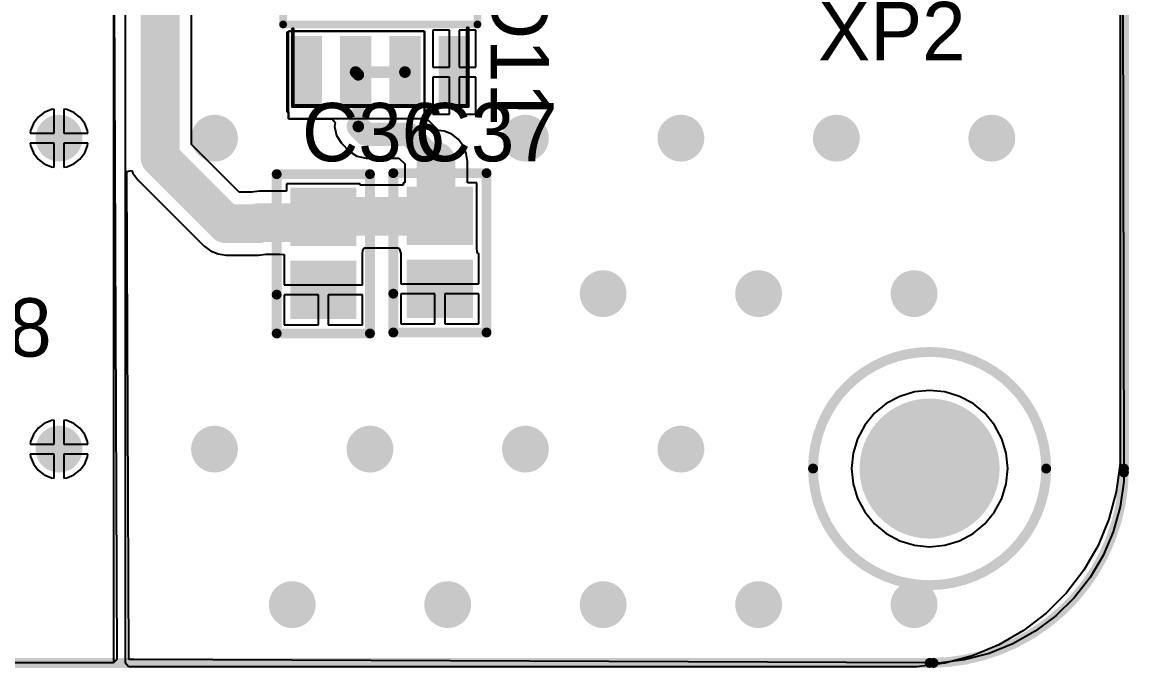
# Model space of a CAD drawing. Header units: millimetres. Extents: x -37 to 96, y -3 to 87.
# Drawn here: x 66.65 to 95.13, y -2.63 to 13.98 of the extents above; entities that cross this region are included whole.
import ezdxf

# ---------------------------------------------------------------- set-up
doc = ezdxf.new("R2010")
doc.units = ezdxf.units.MM
for name, color, linetype in [('BottomLayer', 5, 'Continuous'), ('BottomSolder', 6, 'Continuous'), ('Mechanical1', 6, 'Continuous'), ('MultiLayer', 9, 'Continuous'), ('PadHoleLayer', 156, 'Continuous'), ('TopLayer', 1, 'Continuous'), ('TopOverlay', 2, 'Continuous'), ('TopPaste', 8, 'Continuous'), ('TopSolder', 216, 'Continuous'), ('ViaHoleLayer', 16, 'Continuous')]:
    doc.layers.add(name, color=color, linetype=linetype)

# ---------------------------------------------------------------- blocks, each defined once
blk = doc.blocks.new('SOIC_N8__REF198__ADM485__20')
at = {"layer": 'Mechanical1', "const_width": 0.1}
for points in [[(-0.875, 0.345), (1.1, 0.345)], [(-0.875, 0.345), (-0.875, -4.155)], [(6.525, 0.35), (4.525, 0.345)], [(6.525, 0.35), (6.525, -4.155)], [(-0.875, -4.155), (1.125, -4.155)], [(4.525, -4.155), (6.525, -4.155)]]:
    blk.add_lwpolyline(points, dxfattribs=at)
at = {"layer": 'Mechanical1', "const_width": 0.05}
for points in [[(-0.9, 0.345, 1), (-0.85, 0.345, 1)], [(-0.9, 0.345, 1), (-0.85, 0.345, 1)], [(1.075, 0.345, 1), (1.125, 0.345, 1)], [(4.5, 0.345, 1), (4.55, 0.345, 1)], [(6.5, 0.35, 1), (6.55, 0.35, 1)], [(6.5, 0.35, 1), (6.55, 0.35, 1)], [(-0.9, -4.155, 1), (-0.85, -4.155, 1)], [(-0.9, -4.155, 1), (-0.85, -4.155, 1)], [(1.1, -4.155, 1), (1.15, -4.155, 1)], [(4.5, -4.155, 1), (4.55, -4.155, 1)], [(6.5, -4.155, 1), (6.55, -4.155, 1)], [(6.5, -4.155, 1), (6.55, -4.155, 1)]]:
    blk.add_lwpolyline(points, format="xyb", close=True, dxfattribs=at)
at = {"layer": 'TopLayer'}
for points in [[(0.825, -0.3), (0.825, 0.3), (-0.825, -0.3), (-0.825, 0.3)], [(6.475, -0.3), (6.475, 0.3), (4.825, -0.3), (4.825, 0.3)], [(0.825, -1.57), (0.825, -0.97), (-0.825, -1.57), (-0.825, -0.97)], [(6.475, -1.57), (6.475, -0.97), (4.825, -1.57), (4.825, -0.97)], [(0.825, -2.84), (0.825, -2.24), (-0.825, -2.84), (-0.825, -2.24)], [(6.475, -2.84), (6.475, -2.24), (4.825, -2.84), (4.825, -2.24)], [(0.825, -4.11), (0.825, -3.51), (-0.825, -4.11), (-0.825, -3.51)], [(6.475, -4.11), (6.475, -3.51), (4.825, -4.11), (4.825, -3.51)]]:
    blk.add_solid(points, dxfattribs=at)
at = {"layer": 'TopOverlay', "const_width": 0.2}
for points in [[(1.225, 0.595), (4.425, 0.595)], [(1.225, 0.595), (1.225, -4.405)], [(4.425, 0.595), (4.425, -4.405)], [(1.225, -4.405), (4.425, -4.405)]]:
    blk.add_lwpolyline(points, dxfattribs=at)
at = {"layer": 'TopOverlay'}
for points, const_width in [([(1.175, 0.595, 1), (1.275, 0.595, 1)], 0.1), ([(1.175, 0.595, 1), (1.275, 0.595, 1)], 0.1), ([(4.375, 0.595, 1), (4.475, 0.595, 1)], 0.1), ([(4.375, 0.595, 1), (4.475, 0.595, 1)], 0.1), ([(1.915, -0.025, 1), (1.635, -0.025, 1)], 0.3), ([(1.56, -0.025, 1), (1.71, -0.025, 1)], 0.15), ([(1.84, -0.025, 1), (1.99, -0.025, 1)], 0.15), ([(1.175, -4.405, 1), (1.275, -4.405, 1)], 0.1), ([(1.175, -4.405, 1), (1.275, -4.405, 1)], 0.1), ([(4.375, -4.405, 1), (4.475, -4.405, 1)], 0.1), ([(4.375, -4.405, 1), (4.475, -4.405, 1)], 0.1)]:
    blk.add_lwpolyline(points, format="xyb", close=True, dxfattribs=dict(at, const_width=const_width))
at = {"layer": 'TopPaste'}
for points in [[(0.825, -0.3), (0.825, 0.3), (-0.825, -0.3), (-0.825, 0.3)], [(6.475, -0.3), (6.475, 0.3), (4.825, -0.3), (4.825, 0.3)], [(0.825, -1.57), (0.825, -0.97), (-0.825, -1.57), (-0.825, -0.97)], [(6.475, -1.57), (6.475, -0.97), (4.825, -1.57), (4.825, -0.97)], [(0.825, -2.84), (0.825, -2.24), (-0.825, -2.84), (-0.825, -2.24)], [(6.475, -2.84), (6.475, -2.24), (4.825, -2.84), (4.825, -2.24)], [(0.825, -4.11), (0.825, -3.51), (-0.825, -4.11), (-0.825, -3.51)], [(6.475, -4.11), (6.475, -3.51), (4.825, -4.11), (4.825, -3.51)]]:
    blk.add_solid(points, dxfattribs=at)
at = {"layer": 'TopSolder'}
for points in [[(0.927, -0.402), (0.927, 0.402), (-0.927, -0.402), (-0.927, 0.402)], [(6.577, -0.402), (6.577, 0.402), (4.723, -0.402), (4.723, 0.402)], [(0.927, -1.672), (0.927, -0.868), (-0.927, -1.672), (-0.927, -0.868)], [(6.577, -1.672), (6.577, -0.868), (4.723, -1.672), (4.723, -0.868)], [(0.927, -2.942), (0.927, -2.138), (-0.927, -2.942), (-0.927, -2.138)], [(6.577, -2.942), (6.577, -2.138), (4.723, -2.942), (4.723, -2.138)], [(0.927, -4.212), (0.927, -3.408), (-0.927, -4.212), (-0.927, -3.408)], [(6.577, -4.212), (6.577, -3.408), (4.723, -4.212), (4.723, -3.408)]]:
    blk.add_solid(points, dxfattribs=at)
blk = doc.blocks.new('C_________0805_29')
at = {"layer": 'TopLayer'}
for points in [[(-0.65, -0.75), (0.65, -0.75), (-0.65, 0.75), (0.65, 0.75)], [(1.225, -0.75), (2.525, -0.75), (1.225, 0.75), (2.525, 0.75)]]:
    blk.add_solid(points, dxfattribs=at)
at = {"layer": 'TopOverlay', "const_width": 0.254}
for points in [[(3, 1.2), (-1.1, 1.2)], [(-1.1, -1.2), (-1.1, 1.2)], [(3, -1.2), (3, 1.2)], [(2, -1.2), (-1.1, -1.2)], [(3, -1.2), (2, -1.2)]]:
    blk.add_lwpolyline(points, dxfattribs=at)
at = {"layer": 'TopOverlay', "const_width": 0.127}
for points in [[(-1.163, 1.2, 1), (-1.036, 1.2, 1)], [(-1.163, 1.2, 1), (-1.036, 1.2, 1)], [(2.936, 1.2, 1), (3.063, 1.2, 1)], [(2.936, 1.2, 1), (3.063, 1.2, 1)], [(-1.163, -1.2, 1), (-1.036, -1.2, 1)], [(-1.163, -1.2, 1), (-1.036, -1.2, 1)], [(1.937, -1.2, 1), (2.064, -1.2, 1)], [(1.937, -1.2, 1), (2.064, -1.2, 1)], [(2.936, -1.2, 1), (3.063, -1.2, 1)], [(2.936, -1.2, 1), (3.063, -1.2, 1)]]:
    blk.add_lwpolyline(points, format="xyb", close=True, dxfattribs=at)
at = {"layer": 'TopPaste'}
for points in [[(-0.65, -0.75), (0.65, -0.75), (-0.65, 0.75), (0.65, 0.75)], [(1.225, -0.75), (2.525, -0.75), (1.225, 0.75), (2.525, 0.75)]]:
    blk.add_solid(points, dxfattribs=at)
at = {"layer": 'TopSolder'}
for points in [[(-0.752, -0.852), (0.752, -0.852), (-0.752, 0.852), (0.752, 0.852)], [(1.123, -0.852), (2.627, -0.852), (1.123, 0.852), (2.627, 0.852)]]:
    blk.add_solid(points, dxfattribs=at)
blk = doc.blocks.new('C_________0805_30')
at = {"layer": 'TopLayer'}
for points in [[(-0.65, -0.75), (0.65, -0.75), (-0.65, 0.75), (0.65, 0.75)], [(1.225, -0.75), (2.525, -0.75), (1.225, 0.75), (2.525, 0.75)]]:
    blk.add_solid(points, dxfattribs=at)
at = {"layer": 'TopOverlay', "const_width": 0.254}
for points in [[(3, 1.2), (-1.1, 1.2)], [(-1.1, -1.2), (-1.1, 1.2)], [(3, -1.2), (3, 1.2)], [(2, -1.2), (-1.1, -1.2)], [(3, -1.2), (2, -1.2)]]:
    blk.add_lwpolyline(points, dxfattribs=at)
at = {"layer": 'TopOverlay', "const_width": 0.127}
for points in [[(-1.163, 1.2, 1), (-1.036, 1.2, 1)], [(-1.163, 1.2, 1), (-1.036, 1.2, 1)], [(2.936, 1.2, 1), (3.063, 1.2, 1)], [(2.936, 1.2, 1), (3.063, 1.2, 1)], [(-1.163, -1.2, 1), (-1.036, -1.2, 1)], [(-1.163, -1.2, 1), (-1.036, -1.2, 1)], [(1.937, -1.2, 1), (2.064, -1.2, 1)], [(1.937, -1.2, 1), (2.064, -1.2, 1)], [(2.936, -1.2, 1), (3.063, -1.2, 1)], [(2.936, -1.2, 1), (3.063, -1.2, 1)]]:
    blk.add_lwpolyline(points, format="xyb", close=True, dxfattribs=at)
at = {"layer": 'TopPaste'}
for points in [[(-0.65, -0.75), (0.65, -0.75), (-0.65, 0.75), (0.65, 0.75)], [(1.225, -0.75), (2.525, -0.75), (1.225, 0.75), (2.525, 0.75)]]:
    blk.add_solid(points, dxfattribs=at)
at = {"layer": 'TopSolder'}
for points in [[(-0.752, -0.852), (0.752, -0.852), (-0.752, 0.852), (0.752, 0.852)], [(1.123, -0.852), (2.627, -0.852), (1.123, 0.852), (2.627, 0.852)]]:
    blk.add_solid(points, dxfattribs=at)

msp = doc.modelspace()

# ---------------------------------------------------------------- linework, layer by layer
at = {"layer": 'BottomLayer'}
for p, q in [((94.9, 50.594), (94.9, 3)), ((69, 20.2), (69, -2.5)), ((69.306, -2.5), (69.306, 16.636)), ((67.403, 11.735), (67.22, 11.659)), ((67.473, 11.744), (67.403, 11.735)), ((67.473, 11.127), (67.473, 11.744)), ((67.797, 11.735), (67.727, 11.744)), ((67.727, 11.744), (67.727, 11.127)), ((67.98, 11.659), (67.797, 11.735)), ((67.062, 11.538), (66.941, 11.38)), ((67.22, 11.659), (67.062, 11.538)), ((68.138, 11.538), (67.98, 11.659)), ((68.259, 11.38), (68.138, 11.538)), ((66.865, 11.197), (66.856, 11.127)), ((66.856, 11.127), (67.473, 11.127)), ((66.941, 11.38), (66.865, 11.197)), ((67.727, 11.127), (68.344, 11.127)), ((68.335, 11.197), (68.259, 11.38)), ((68.344, 11.127), (68.335, 11.197)), ((67.473, 10.873), (66.856, 10.873)), ((66.856, 10.873), (66.865, 10.803)), ((67.473, 10.256), (67.473, 10.873)), ((68.344, 10.873), (67.727, 10.873)), ((67.727, 10.873), (67.727, 10.256)), ((68.335, 10.803), (68.344, 10.873)), ((66.865, 10.803), (66.941, 10.62)), ((66.941, 10.62), (67.062, 10.462)), ((68.138, 10.462), (68.259, 10.62)), ((68.259, 10.62), (68.335, 10.803)), ((67.062, 10.462), (67.22, 10.341)), ((67.22, 10.341), (67.403, 10.265)), ((67.403, 10.265), (67.473, 10.256)), ((67.727, 10.256), (67.797, 10.265)), ((67.797, 10.265), (67.98, 10.341)), ((67.98, 10.341), (68.138, 10.462)), ((89.231, 4.357), (88.883, 4.171)), ((89.608, 4.471), (89.231, 4.357)), ((90, 4.51), (89.608, 4.471)), ((90.392, 4.471), (90, 4.51)), ((90.769, 4.357), (90.392, 4.471)), ((91.117, 4.171), (90.769, 4.357)), ((88.883, 4.171), (88.579, 3.921)), ((91.421, 3.921), (91.117, 4.171)), ((67.403, 3.735), (67.22, 3.659)), ((67.473, 3.744), (67.403, 3.735)), ((67.473, 3.127), (67.473, 3.744)), ((67.797, 3.735), (67.727, 3.744)), ((67.727, 3.744), (67.727, 3.127)), ((67.98, 3.659), (67.797, 3.735)), ((88.579, 3.921), (88.329, 3.617)), ((91.671, 3.617), (91.421, 3.921)), ((67.062, 3.538), (66.941, 3.38)), ((67.22, 3.659), (67.062, 3.538)), ((68.138, 3.538), (67.98, 3.659)), ((68.259, 3.38), (68.138, 3.538)), ((88.329, 3.617), (88.143, 3.269)), ((91.857, 3.269), (91.671, 3.617)), ((66.865, 3.197), (66.856, 3.127)), ((66.941, 3.38), (66.865, 3.197)), ((68.335, 3.197), (68.259, 3.38)), ((68.344, 3.127), (68.335, 3.197)), ((88.143, 3.269), (88.029, 2.892)), ((91.971, 2.892), (91.857, 3.269)), ((66.856, 3.127), (67.473, 3.127)), ((67.473, 2.873), (66.856, 2.873)), ((66.856, 2.873), (66.865, 2.803)), ((67.473, 2.256), (67.473, 2.873)), ((67.727, 3.127), (68.344, 3.127)), ((68.344, 2.873), (67.727, 2.873)), ((67.727, 2.873), (67.727, 2.256)), ((68.335, 2.803), (68.344, 2.873)), ((88.029, 2.892), (87.99, 2.5)), ((92.01, 2.5), (91.971, 2.892)), ((94.9, 3), (94.9, 3)), ((94.9, 3), (94.9, 2.633)), ((66.865, 2.803), (66.941, 2.62)), ((66.941, 2.62), (67.062, 2.462)), ((68.138, 2.462), (68.259, 2.62)), ((68.259, 2.62), (68.335, 2.803)), ((94.9, 2.633), (94.804, 1.905)), ((67.062, 2.462), (67.22, 2.341)), ((67.22, 2.341), (67.403, 2.265)), ((67.797, 2.265), (67.98, 2.341)), ((67.98, 2.341), (68.138, 2.462)), ((87.99, 2.5), (88.029, 2.108)), ((91.971, 2.108), (92.01, 2.5)), ((67.403, 2.265), (67.473, 2.256)), ((67.727, 2.256), (67.797, 2.265)), ((88.029, 2.108), (88.143, 1.731)), ((91.857, 1.731), (91.971, 2.108)), ((88.143, 1.731), (88.329, 1.383)), ((91.671, 1.383), (91.857, 1.731)), ((94.804, 1.905), (94.614, 1.196)), ((88.329, 1.383), (88.579, 1.079)), ((91.421, 1.079), (91.671, 1.383)), ((94.614, 1.196), (94.333, 0.518)), ((88.579, 1.079), (88.883, 0.829)), ((91.117, 0.829), (91.421, 1.079)), ((88.883, 0.829), (89.231, 0.643)), ((89.231, 0.643), (89.608, 0.529)), ((90.392, 0.529), (90.769, 0.643)), ((90.769, 0.643), (91.117, 0.829)), ((89.608, 0.529), (90, 0.49)), ((90, 0.49), (90.392, 0.529)), ((94.333, 0.518), (93.966, -0.118)), ((93.966, -0.118), (93.519, -0.7)), ((93.519, -0.7), (93, -1.219)), ((93, -1.219), (92.418, -1.666)), ((92.418, -1.666), (91.782, -2.033)), ((91.782, -2.033), (91.104, -2.314)), ((69, -2.5), (5, -2.5)), ((69.306, -2.502), (69.306, -2.5)), ((69.386, -2.6), (69.306, -2.502)), ((90.395, -2.504), (89.667, -2.6)), ((91.104, -2.314), (90.395, -2.504)), ((89.3, -2.6), (69.386, -2.6)), ((89.667, -2.6), (89.3, -2.6))]:
    msp.add_line(p, q, dxfattribs=at)
for points, const_width in [([(67.35, 11, 1), (67.85, 11, 1)], 0.5), ([(71.35, 11, 1), (71.85, 11, 1)], 0.5), ([(79.35, 11, 1), (79.85, 11, 1)], 0.5), ([(83.35, 11, 1), (83.85, 11, 1)], 0.5), ([(87.35, 11, 1), (87.85, 11, 1)], 0.5), ([(91.35, 11, 1), (91.85, 11, 1)], 0.5), ([(81.35, 7, 1), (81.85, 7, 1)], 0.5), ([(85.35, 7, 1), (85.85, 7, 1)], 0.5), ([(89.35, 7, 1), (89.85, 7, 1)], 0.5), ([(89.15, 2.5, 1), (90.85, 2.5, 1)], 1.7), ([(67.35, 3, 1), (67.85, 3, 1)], 0.5), ([(71.35, 3, 1), (71.85, 3, 1)], 0.5), ([(75.35, 3, 1), (75.85, 3, 1)], 0.5), ([(79.35, 3, 1), (79.85, 3, 1)], 0.5), ([(83.35, 3, 1), (83.85, 3, 1)], 0.5), ([(73.35, -1, 1), (73.85, -1, 1)], 0.5), ([(77.35, -1, 1), (77.85, -1, 1)], 0.5), ([(81.35, -1, 1), (81.85, -1, 1)], 0.5), ([(85.35, -1, 1), (85.85, -1, 1)], 0.5), ([(89.35, -1, 1), (89.85, -1, 1)], 0.5)]:
    msp.add_lwpolyline(points, format="xyb", close=True, dxfattribs=dict(at, const_width=const_width))
at = {"layer": 'BottomSolder'}
for points, const_width in [([(67.299, 11, 1), (67.901, 11, 1)], 0.602), ([(71.299, 11, 1), (71.901, 11, 1)], 0.602), ([(79.299, 11, 1), (79.901, 11, 1)], 0.602), ([(83.299, 11, 1), (83.901, 11, 1)], 0.602), ([(87.299, 11, 1), (87.901, 11, 1)], 0.602), ([(91.299, 11, 1), (91.901, 11, 1)], 0.602), ([(81.299, 7, 1), (81.901, 7, 1)], 0.602), ([(85.299, 7, 1), (85.901, 7, 1)], 0.602), ([(89.299, 7, 1), (89.901, 7, 1)], 0.602), ([(89.099, 2.5, 1), (90.901, 2.5, 1)], 1.802), ([(67.299, 3, 1), (67.901, 3, 1)], 0.602), ([(71.299, 3, 1), (71.901, 3, 1)], 0.602), ([(75.299, 3, 1), (75.901, 3, 1)], 0.602), ([(79.299, 3, 1), (79.901, 3, 1)], 0.602), ([(83.299, 3, 1), (83.901, 3, 1)], 0.602), ([(73.299, -1, 1), (73.901, -1, 1)], 0.602), ([(77.299, -1, 1), (77.901, -1, 1)], 0.602), ([(81.299, -1, 1), (81.901, -1, 1)], 0.602), ([(85.299, -1, 1), (85.901, -1, 1)], 0.602), ([(89.299, -1, 1), (89.901, -1, 1)], 0.602)]:
    msp.add_lwpolyline(points, format="xyb", close=True, dxfattribs=dict(at, const_width=const_width))
at = {"layer": 'Mechanical1', "const_width": 0.254}
for points in [[(95, 2.4), (95, 55.1)], [(5.1, -2.5), (90.1, -2.5)]]:
    msp.add_lwpolyline(points, dxfattribs=at)
msp.add_lwpolyline([(95, 2.5, -0.414214), (90, -2.5)], format="xyb", dxfattribs=at)
at = {"layer": 'Mechanical1', "const_width": 0.127}
for points in [[(94.937, 2.5, 1), (95.064, 2.5, 1)], [(94.937, 2.4, 1), (95.064, 2.4, 1)], [(89.937, -2.5, 1), (90.064, -2.5, 1)], [(90.036, -2.5, 1), (90.163, -2.5, 1)]]:
    msp.add_lwpolyline(points, format="xyb", close=True, dxfattribs=at)
at = {"layer": 'MultiLayer'}
for points, const_width in [([(67.35, 11, 1), (67.85, 11, 1)], 0.5), ([(71.35, 11, 1), (71.85, 11, 1)], 0.5), ([(79.35, 11, 1), (79.85, 11, 1)], 0.5), ([(83.35, 11, 1), (83.85, 11, 1)], 0.5), ([(87.35, 11, 1), (87.85, 11, 1)], 0.5), ([(91.35, 11, 1), (91.85, 11, 1)], 0.5), ([(81.35, 7, 1), (81.85, 7, 1)], 0.5), ([(85.35, 7, 1), (85.85, 7, 1)], 0.5), ([(89.35, 7, 1), (89.85, 7, 1)], 0.5), ([(89.15, 2.5, 1), (90.85, 2.5, 1)], 1.7), ([(67.35, 3, 1), (67.85, 3, 1)], 0.5), ([(71.35, 3, 1), (71.85, 3, 1)], 0.5), ([(75.35, 3, 1), (75.85, 3, 1)], 0.5), ([(79.35, 3, 1), (79.85, 3, 1)], 0.5), ([(83.35, 3, 1), (83.85, 3, 1)], 0.5), ([(73.35, -1, 1), (73.85, -1, 1)], 0.5), ([(77.35, -1, 1), (77.85, -1, 1)], 0.5), ([(81.35, -1, 1), (81.85, -1, 1)], 0.5), ([(85.35, -1, 1), (85.85, -1, 1)], 0.5), ([(89.35, -1, 1), (89.85, -1, 1)], 0.5)]:
    msp.add_lwpolyline(points, format="xyb", close=True, dxfattribs=dict(at, const_width=const_width))
at = {"layer": 'PadHoleLayer', "const_width": 1.7}
msp.add_lwpolyline([(89.15, 2.5, 1), (90.85, 2.5, 1)], format="xyb", close=True, dxfattribs=at)
at = {"layer": 'TopLayer'}
for p, q in [((94.901, 50.694), (95, 2.5)), ((69.001, 19.988), (69.09, -2.41)), ((71.007, 10.834), (71.007, 16.9)), ((73.5, 13.725), (73.46, 13.725)), ((73.46, 13.725), (73.46, 11.675)), ((73.5, 11.5), (73.5, 13.75)), ((73.5, 13.75), (77, 13.75)), ((77, 13.75), (73.5, 13.75)), ((73.5, 13.75), (73.5, 13.725)), ((77, 13.75), (77, 11.5)), ((77, 11.554), (77, 13.75)), ((77.643, 13.779), (77.216, 13.779)), ((77.216, 13.779), (77.216, 12.827)), ((77.643, 12.827), (77.643, 13.779)), ((78.324, 13.779), (77.897, 13.779)), ((77.897, 13.779), (77.897, 12.827)), ((78.324, 12.827), (78.324, 13.779)), ((77.216, 12.827), (77.643, 12.827)), ((77.897, 12.827), (78.324, 12.827)), ((77.643, 12.573), (77.216, 12.573)), ((77.216, 12.573), (77.216, 11.621)), ((77.643, 11.621), (77.643, 12.573)), ((78.324, 12.573), (77.897, 12.573)), ((77.897, 12.573), (77.897, 11.621)), ((78.324, 11.621), (78.324, 12.573)), ((67.403, 11.735), (67.22, 11.659)), ((67.473, 11.744), (67.403, 11.735)), ((67.473, 11.127), (67.473, 11.744)), ((67.797, 11.735), (67.727, 11.744)), ((67.727, 11.744), (67.727, 11.127)), ((67.98, 11.659), (67.797, 11.735)), ((67.062, 11.538), (66.941, 11.38)), ((67.22, 11.659), (67.062, 11.538)), ((68.138, 11.538), (67.98, 11.659)), ((68.259, 11.38), (68.138, 11.538)), ((73.46, 11.675), (73.5, 11.675)), ((73.5, 11.675), (73.5, 11.5)), ((77, 11.5), (73.5, 11.5)), ((73.5, 11.5), (74.628, 11.5)), ((74.628, 11.5), (74.708, 11.402)), ((74.708, 11.402), (74.688, 11.3)), ((77.033, 11.533), (77, 11.554)), ((77.367, 11.198), (77.033, 11.533)), ((77.216, 11.621), (77.643, 11.621)), ((77.897, 11.621), (78.324, 11.621)), ((66.865, 11.197), (66.856, 11.127)), ((66.856, 11.127), (67.473, 11.127)), ((66.941, 11.38), (66.865, 11.197)), ((67.727, 11.127), (68.344, 11.127)), ((68.335, 11.197), (68.259, 11.38)), ((68.344, 11.127), (68.335, 11.197)), ((74.688, 11.3), (74.735, 11.066)), ((77.509, 11.179), (77.367, 11.198)), ((77.703, 11.099), (77.509, 11.179)), ((67.473, 10.873), (66.856, 10.873)), ((66.856, 10.873), (66.865, 10.803)), ((67.473, 10.256), (67.473, 10.873)), ((68.344, 10.873), (67.727, 10.873)), ((67.727, 10.873), (67.727, 10.256)), ((68.335, 10.803), (68.344, 10.873)), ((72.234, 9.607), (71.007, 10.834)), ((74.735, 11.066), (74.867, 10.867)), ((74.867, 10.867), (75.067, 10.667)), ((77.871, 10.971), (77.703, 11.099)), ((77.999, 10.803), (77.871, 10.971)), ((66.865, 10.803), (66.941, 10.62)), ((66.941, 10.62), (67.062, 10.462)), ((68.138, 10.462), (68.259, 10.62)), ((68.259, 10.62), (68.335, 10.803)), ((75.067, 10.667), (75.266, 10.535)), ((78.079, 10.609), (77.999, 10.803)), ((78.107, 10.4), (78.079, 10.609)), ((67.062, 10.462), (67.22, 10.341)), ((67.22, 10.341), (67.403, 10.265)), ((67.403, 10.265), (67.473, 10.256)), ((67.727, 10.256), (67.797, 10.265)), ((67.797, 10.265), (67.98, 10.341)), ((67.98, 10.341), (68.138, 10.462)), ((75.266, 10.535), (75.5, 10.488)), ((75.5, 10.488), (76.347, 10.488)), ((76.347, 10.488), (76.493, 10.342)), ((76.493, 10.342), (76.493, 9.85)), ((78.107, 9.85), (78.107, 10.4)), ((69.346, 10.14), (69.473, 10.165)), ((69.395, -2.408), (69.346, 10.14)), ((69.473, 10.165), (69.501, 10.097)), ((69.501, 10.097), (69.629, 9.929)), ((69.629, 9.929), (71.329, 8.229)), ((75.35, 9.825), (73.45, 9.825)), ((73.45, 9.825), (73.45, 9.632)), ((75.35, 9.794), (75.35, 9.825)), ((76.45, 9.794), (75.35, 9.794)), ((76.493, 9.85), (76.45, 9.85)), ((76.45, 9.85), (76.45, 9.794)), ((78.35, 9.85), (78.107, 9.85)), ((78.35, 8.156), (78.35, 9.85)), ((72.563, 9.607), (72.234, 9.607)), ((72.753, 9.632), (72.563, 9.607)), ((73.45, 9.632), (72.753, 9.632)), ((71.329, 8.229), (71.497, 8.101)), ((71.497, 8.101), (71.691, 8.021)), ((71.691, 8.021), (71.9, 7.993)), ((71.9, 7.993), (72.728, 7.993)), ((72.728, 7.993), (72.918, 8.018)), ((72.918, 8.018), (73.275, 8.018)), ((73.275, 8.018), (73.396, 8.004)), ((73.396, 8.004), (73.396, 7.891)), ((75.404, 8.004), (75.413, 8.127)), ((75.404, 7.227), (75.404, 8.004)), ((75.404, 8.004), (75.404, 8.004)), ((75.413, 8.127), (75.451, 8.178)), ((75.451, 8.178), (75.456, 8.181)), ((75.456, 8.181), (76.333, 8.181)), ((76.333, 8.181), (76.364, 8.143)), ((76.364, 8.143), (76.396, 8.029)), ((76.396, 8.029), (76.396, 8.029)), ((76.396, 8.029), (76.396, 7.252)), ((78.35, 8.15), (78.35, 8.156)), ((78.364, 8.029), (78.35, 8.15)), ((78.404, 8.029), (78.364, 8.029)), ((78.404, 7.252), (78.404, 8.029)), ((73.396, 7.891), (73.396, 7.227)), ((73.396, 7.227), (74.4, 7.227)), ((74.4, 7.227), (75.404, 7.227)), ((76.396, 7.252), (77.4, 7.252)), ((77.4, 7.252), (78.404, 7.252)), ((74.273, 6.973), (73.396, 6.973)), ((73.396, 6.973), (73.396, 6.196)), ((74.273, 6.196), (74.273, 6.973)), ((75.404, 6.973), (74.527, 6.973)), ((74.527, 6.973), (74.527, 6.196)), ((75.404, 6.196), (75.404, 6.973)), ((77.273, 6.998), (76.396, 6.998)), ((76.396, 6.998), (76.396, 6.221)), ((77.273, 6.221), (77.273, 6.998)), ((78.404, 6.998), (77.527, 6.998)), ((77.527, 6.998), (77.527, 6.221)), ((78.404, 6.221), (78.404, 6.998)), ((73.396, 6.196), (74.273, 6.196)), ((74.527, 6.196), (75.404, 6.196)), ((76.396, 6.221), (77.273, 6.221)), ((77.527, 6.221), (78.404, 6.221)), ((89.231, 4.357), (88.883, 4.171)), ((89.608, 4.471), (89.231, 4.357)), ((90, 4.51), (89.608, 4.471)), ((90.392, 4.471), (90, 4.51)), ((90.769, 4.357), (90.392, 4.471)), ((91.117, 4.171), (90.769, 4.357)), ((88.883, 4.171), (88.579, 3.921)), ((91.421, 3.921), (91.117, 4.171)), ((67.403, 3.735), (67.22, 3.659)), ((67.473, 3.744), (67.403, 3.735)), ((67.473, 3.127), (67.473, 3.744)), ((67.797, 3.735), (67.727, 3.744)), ((67.727, 3.744), (67.727, 3.127)), ((67.98, 3.659), (67.797, 3.735)), ((88.579, 3.921), (88.329, 3.617)), ((91.671, 3.617), (91.421, 3.921)), ((67.062, 3.538), (66.941, 3.38)), ((67.22, 3.659), (67.062, 3.538)), ((68.138, 3.538), (67.98, 3.659)), ((68.259, 3.38), (68.138, 3.538)), ((88.329, 3.617), (88.143, 3.269)), ((91.857, 3.269), (91.671, 3.617)), ((66.865, 3.197), (66.856, 3.127)), ((66.941, 3.38), (66.865, 3.197)), ((68.335, 3.197), (68.259, 3.38)), ((68.344, 3.127), (68.335, 3.197)), ((88.143, 3.269), (88.029, 2.892)), ((91.971, 2.892), (91.857, 3.269)), ((66.856, 3.127), (67.473, 3.127)), ((67.473, 2.873), (66.856, 2.873)), ((66.856, 2.873), (66.865, 2.803)), ((67.473, 2.256), (67.473, 2.873)), ((67.727, 3.127), (68.344, 3.127)), ((68.344, 2.873), (67.727, 2.873)), ((67.727, 2.873), (67.727, 2.256)), ((68.335, 2.803), (68.344, 2.873)), ((88.029, 2.892), (87.99, 2.5)), ((92.01, 2.5), (91.971, 2.892)), ((66.865, 2.803), (66.941, 2.62)), ((66.941, 2.62), (67.062, 2.462)), ((68.138, 2.462), (68.259, 2.62)), ((68.259, 2.62), (68.335, 2.803)), ((67.062, 2.462), (67.22, 2.341)), ((67.22, 2.341), (67.403, 2.265)), ((67.797, 2.265), (67.98, 2.341)), ((67.98, 2.341), (68.138, 2.462)), ((87.99, 2.5), (88.029, 2.108)), ((91.971, 2.108), (92.01, 2.5)), ((95, 2.5), (94.997, 2.169)), ((95, 2.5), (95, 2.5)), ((67.403, 2.265), (67.473, 2.256)), ((67.727, 2.256), (67.797, 2.265)), ((88.029, 2.108), (88.143, 1.731)), ((91.857, 1.731), (91.971, 2.108)), ((94.997, 2.169), (94.904, 1.514)), ((88.143, 1.731), (88.329, 1.383)), ((91.671, 1.383), (91.857, 1.731)), ((94.904, 1.514), (94.726, 0.876)), ((88.329, 1.383), (88.579, 1.079)), ((91.421, 1.079), (91.671, 1.383)), ((88.579, 1.079), (88.883, 0.829)), ((91.117, 0.829), (91.421, 1.079)), ((94.726, 0.876), (94.467, 0.267)), ((88.883, 0.829), (89.231, 0.643)), ((89.231, 0.643), (89.608, 0.529)), ((90.392, 0.529), (90.769, 0.643)), ((90.769, 0.643), (91.117, 0.829)), ((89.608, 0.529), (90, 0.49)), ((90, 0.49), (90.392, 0.529)), ((94.467, 0.267), (94.13, -0.303)), ((94.13, -0.303), (93.722, -0.825)), ((93.722, -0.825), (93.249, -1.288)), ((93.249, -1.288), (92.72, -1.686)), ((92.72, -1.686), (92.143, -2.011)), ((91.529, -2.258), (90.888, -2.423)), ((92.143, -2.011), (91.529, -2.258)), ((69, -2.499), (3.905, -2.379)), ((69.09, -2.41), (69, -2.499)), ((69.516, -2.411), (69.395, -2.408)), ((89.9, -2.5), (69.516, -2.411)), ((90.231, -2.503), (89.9, -2.5)), ((90.888, -2.423), (90.231, -2.503))]:
    msp.add_line(p, q, dxfattribs=at)
for points, const_width in [([(70.2, 10.5), (70.2, 16.9)], 1), ([(75.23, 12.7), (76.5, 12.7)], 0.3), ([(75.23, 12.7), (75.3, 12.63)], 0.3), ([(75.3, 11.3), (75.3, 12.63)], 0.3), ([(75.3, 11.3), (75.5, 11.1)], 0.6), ([(75.5, 11.1), (76.6, 11.1)], 0.6), ([(76.6, 11.1), (77.3, 10.4)], 0.6), ([(70.2, 10.5), (71.9, 8.8)], 1), ([(77.3, 9.1), (77.3, 10.4)], 1), ([(74.25, 8.825), (74.4, 8.975)], 1), ([(74.4, 8.975), (74.413, 8.988)], 1), ([(74.413, 8.988), (77.388, 8.988)], 1), ([(77.3, 9.1), (77.4, 9)], 1), ([(77.388, 8.988), (77.4, 9)], 1), ([(71.9, 8.8), (72.728, 8.8)], 1), ([(72.728, 8.8), (72.753, 8.825)], 1), ([(72.753, 8.825), (74.25, 8.825)], 1)]:
    msp.add_lwpolyline(points, dxfattribs=dict(at, const_width=const_width))
for points, const_width in [([(75.155, 12.7, 1), (75.305, 12.7, 1)], 0.15), ([(75.155, 12.7, 1), (75.305, 12.7, 1)], 0.15), ([(76.425, 12.7, 1), (76.575, 12.7, 1)], 0.15), ([(75.225, 12.63, 1), (75.375, 12.63, 1)], 0.15), ([(75.225, 12.63, 1), (75.375, 12.63, 1)], 0.15), ([(67.35, 11, 1), (67.85, 11, 1)], 0.5), ([(71.35, 11, 1), (71.85, 11, 1)], 0.5), ([(75.15, 11.3, 1), (75.45, 11.3, 1)], 0.3), ([(75.225, 11.3, 1), (75.375, 11.3, 1)], 0.15), ([(75.35, 11.1, 1), (75.65, 11.1, 1)], 0.3), ([(75.35, 11.1, 1), (75.65, 11.1, 1)], 0.3), ([(76.45, 11.1, 1), (76.75, 11.1, 1)], 0.3), ([(76.45, 11.1, 1), (76.75, 11.1, 1)], 0.3), ([(79.35, 11, 1), (79.85, 11, 1)], 0.5), ([(83.35, 11, 1), (83.85, 11, 1)], 0.5), ([(87.35, 11, 1), (87.85, 11, 1)], 0.5), ([(91.35, 11, 1), (91.85, 11, 1)], 0.5), ([(69.95, 10.5, 1), (70.45, 10.5, 1)], 0.5), ([(69.95, 10.5, 1), (70.45, 10.5, 1)], 0.5), ([(77.05, 10.4, 1), (77.55, 10.4, 1)], 0.5), ([(77.15, 10.4, 1), (77.45, 10.4, 1)], 0.3), ([(74.15, 8.975, 1), (74.65, 8.975, 1)], 0.5), ([(74.15, 8.975, 1), (74.65, 8.975, 1)], 0.5), ([(74.163, 8.988, 1), (74.662, 8.988, 1)], 0.5), ([(74.163, 8.988, 1), (74.662, 8.988, 1)], 0.5), ([(77.05, 9.1, 1), (77.55, 9.1, 1)], 0.5), ([(77.05, 9.1, 1), (77.55, 9.1, 1)], 0.5), ([(77.138, 8.988, 1), (77.638, 8.988, 1)], 0.5), ([(77.138, 8.988, 1), (77.638, 8.988, 1)], 0.5), ([(77.15, 9, 1), (77.65, 9, 1)], 0.5), ([(77.15, 9, 1), (77.65, 9, 1)], 0.5), ([(71.65, 8.8, 1), (72.15, 8.8, 1)], 0.5), ([(71.65, 8.8, 1), (72.15, 8.8, 1)], 0.5), ([(72.478, 8.8, 1), (72.978, 8.8, 1)], 0.5), ([(72.478, 8.8, 1), (72.978, 8.8, 1)], 0.5), ([(72.503, 8.825, 1), (73.003, 8.825, 1)], 0.5), ([(72.503, 8.825, 1), (73.003, 8.825, 1)], 0.5), ([(74, 8.825, 1), (74.5, 8.825, 1)], 0.5), ([(74, 8.825, 1), (74.5, 8.825, 1)], 0.5), ([(81.35, 7, 1), (81.85, 7, 1)], 0.5), ([(85.35, 7, 1), (85.85, 7, 1)], 0.5), ([(89.35, 7, 1), (89.85, 7, 1)], 0.5), ([(89.15, 2.5, 1), (90.85, 2.5, 1)], 1.7), ([(67.35, 3, 1), (67.85, 3, 1)], 0.5), ([(71.35, 3, 1), (71.85, 3, 1)], 0.5), ([(75.35, 3, 1), (75.85, 3, 1)], 0.5), ([(79.35, 3, 1), (79.85, 3, 1)], 0.5), ([(83.35, 3, 1), (83.85, 3, 1)], 0.5), ([(73.35, -1, 1), (73.85, -1, 1)], 0.5), ([(77.35, -1, 1), (77.85, -1, 1)], 0.5), ([(81.35, -1, 1), (81.85, -1, 1)], 0.5), ([(85.35, -1, 1), (85.85, -1, 1)], 0.5), ([(89.35, -1, 1), (89.85, -1, 1)], 0.5)]:
    msp.add_lwpolyline(points, format="xyb", close=True, dxfattribs=dict(at, const_width=const_width))
at = {"layer": 'TopOverlay'}
for points, const_width in [([(93, 2.5, 1), (87, 2.5, 1)], 0.254), ([(86.937, 2.5, 1), (87.064, 2.5, 1)], 0.127), ([(92.936, 2.5, 1), (93.063, 2.5, 1)], 0.127)]:
    msp.add_lwpolyline(points, format="xyb", close=True, dxfattribs=dict(at, const_width=const_width))
at = {"layer": 'TopSolder'}
for points, const_width in [([(67.299, 11, 1), (67.901, 11, 1)], 0.602), ([(71.299, 11, 1), (71.901, 11, 1)], 0.602), ([(79.299, 11, 1), (79.901, 11, 1)], 0.602), ([(83.299, 11, 1), (83.901, 11, 1)], 0.602), ([(87.299, 11, 1), (87.901, 11, 1)], 0.602), ([(91.299, 11, 1), (91.901, 11, 1)], 0.602), ([(81.299, 7, 1), (81.901, 7, 1)], 0.602), ([(85.299, 7, 1), (85.901, 7, 1)], 0.602), ([(89.299, 7, 1), (89.901, 7, 1)], 0.602), ([(89.099, 2.5, 1), (90.901, 2.5, 1)], 1.802), ([(67.299, 3, 1), (67.901, 3, 1)], 0.602), ([(71.299, 3, 1), (71.901, 3, 1)], 0.602), ([(75.299, 3, 1), (75.901, 3, 1)], 0.602), ([(79.299, 3, 1), (79.901, 3, 1)], 0.602), ([(83.299, 3, 1), (83.901, 3, 1)], 0.602), ([(73.299, -1, 1), (73.901, -1, 1)], 0.602), ([(77.299, -1, 1), (77.901, -1, 1)], 0.602), ([(81.299, -1, 1), (81.901, -1, 1)], 0.602), ([(85.299, -1, 1), (85.901, -1, 1)], 0.602), ([(89.299, -1, 1), (89.901, -1, 1)], 0.602)]:
    msp.add_lwpolyline(points, format="xyb", close=True, dxfattribs=dict(at, const_width=const_width))
at = {"layer": 'ViaHoleLayer', "const_width": 0.3}
for points in [[(67.45, 11, 1), (67.75, 11, 1)], [(71.45, 11, 1), (71.75, 11, 1)], [(79.45, 11, 1), (79.75, 11, 1)], [(83.45, 11, 1), (83.75, 11, 1)], [(87.45, 11, 1), (87.75, 11, 1)], [(91.45, 11, 1), (91.75, 11, 1)], [(81.45, 7, 1), (81.75, 7, 1)], [(85.45, 7, 1), (85.75, 7, 1)], [(89.45, 7, 1), (89.75, 7, 1)], [(67.45, 3, 1), (67.75, 3, 1)], [(71.45, 3, 1), (71.75, 3, 1)], [(75.45, 3, 1), (75.75, 3, 1)], [(79.45, 3, 1), (79.75, 3, 1)], [(83.45, 3, 1), (83.75, 3, 1)], [(73.45, -1, 1), (73.75, -1, 1)], [(77.45, -1, 1), (77.75, -1, 1)], [(81.45, -1, 1), (81.75, -1, 1)], [(85.45, -1, 1), (85.75, -1, 1)], [(89.45, -1, 1), (89.75, -1, 1)]]:
    msp.add_lwpolyline(points, format="xyb", close=True, dxfattribs=at)

# ---------------------------------------------------------------- block references
for name, p, rotation in [('SOIC_N8__REF198__ADM485__20', (73.96, 12.7), 90), ('C_________0805_30', (74.4, 8.975), 270), ('C_________0805_29', (77.4, 9), 270)]:
    msp.add_blockref(name, p, dxfattribs=dict(rotation=rotation))

# ---------------------------------------------------------------- texts
at = {"layer": 'TopOverlay'}
msp.add_text('DD11', height=1.5, rotation=270, dxfattribs=at).set_placement((78.705, 16.446))
for s, p in [('XP2', (87.133, 13.005)), ('C36', (73.851, 10.405)), ('C37', (76.751, 10.405)), ('C18', (63.73, 5.38))]:
    msp.add_text(s, height=1.5, dxfattribs=at).set_placement(p)

doc.saveas('drawing.dxf')
